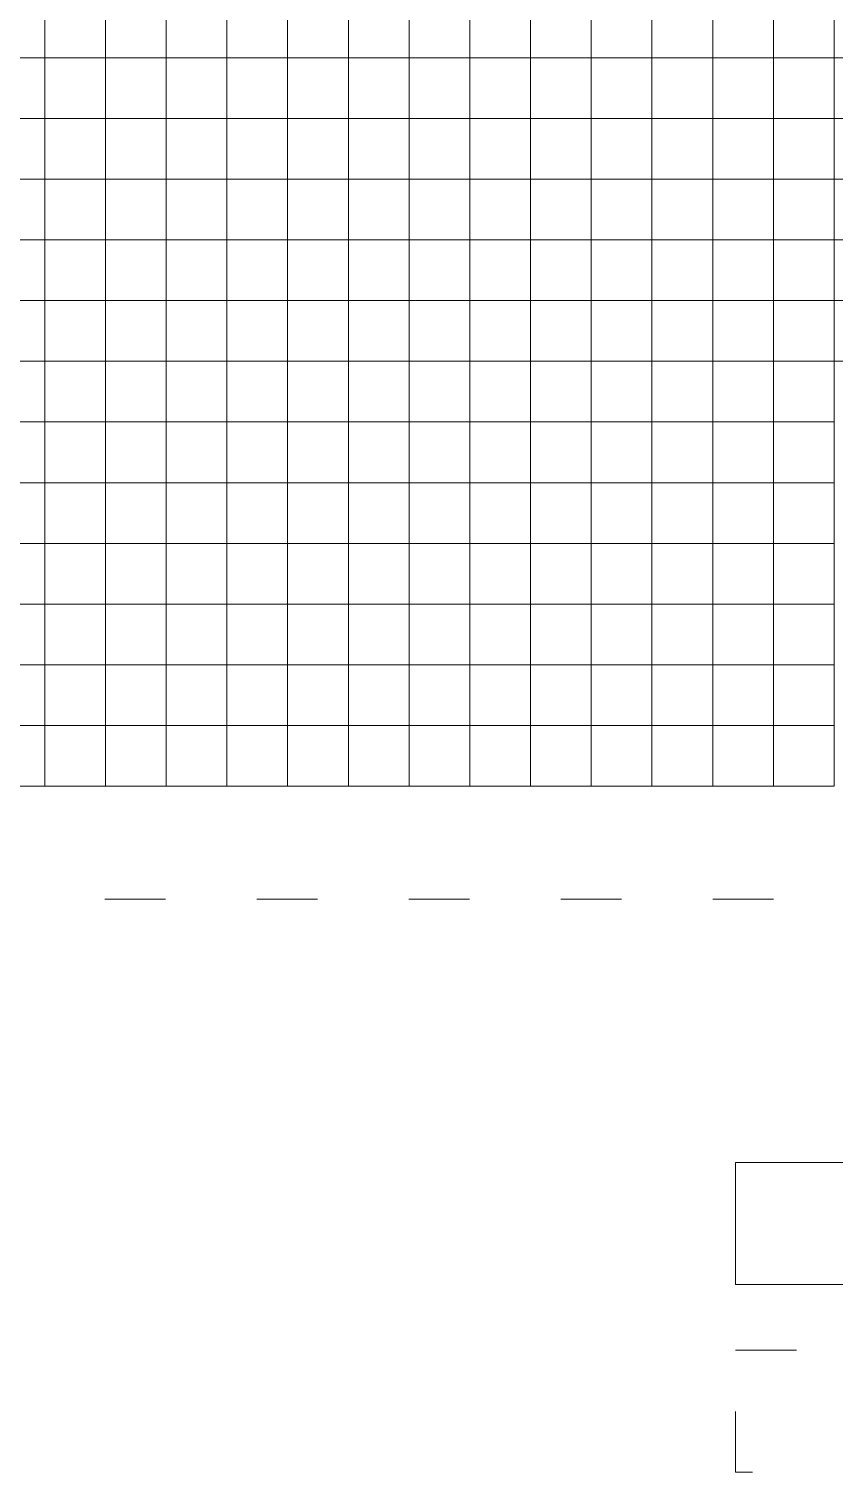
# Model space of a CAD drawing. Header units: millimetres. Extents: x 6388 to 10588, y 8 to 2978.
# Drawn here: x 9751.1 to 9910, y 2121.6 to 2406.6 of the extents above; entities that cross this region are included whole.
import ezdxf

# ---------------------------------------------------------------- set-up
doc = ezdxf.new("R2010")
doc.units = ezdxf.units.MM
doc.linetypes.add('ACAD_ISO03W100', pattern=[30, 12, -18])

msp = doc.modelspace()

# ---------------------------------------------------------------- linework, layer by layer
at = {"lineweight": 5}
for p, q in [((9754.22, 2412.85), (9754.22, 2400.86)), ((9754.22, 2400.86), (9754.22, 2412.85)), ((9766.21, 2412.85), (9766.21, 2400.86)), ((9766.21, 2400.86), (9766.21, 2412.85)), ((9778.2, 2412.85), (9778.2, 2400.86)), ((9778.2, 2400.86), (9778.2, 2412.85)), ((9790.18, 2412.85), (9790.18, 2400.86)), ((9790.18, 2400.86), (9790.18, 2412.85)), ((9802.17, 2412.85), (9802.17, 2400.86)), ((9802.17, 2400.86), (9802.17, 2412.85)), ((9814.16, 2412.85), (9814.16, 2400.86)), ((9814.16, 2400.86), (9814.16, 2412.85)), ((9826.14, 2412.85), (9826.14, 2400.86)), ((9826.14, 2400.86), (9826.14, 2412.85)), ((9838.13, 2412.85), (9838.13, 2400.86)), ((9838.13, 2400.86), (9838.13, 2412.85)), ((9850.11, 2412.85), (9850.11, 2400.86)), ((9850.11, 2400.86), (9850.11, 2412.85)), ((9862.1, 2412.85), (9862.1, 2400.86)), ((9862.1, 2400.86), (9862.1, 2412.85)), ((9874.09, 2412.85), (9874.09, 2400.86)), ((9874.09, 2400.86), (9874.09, 2412.85)), ((9886.07, 2412.85), (9886.07, 2400.86)), ((9886.07, 2400.86), (9886.07, 2412.85)), ((9898.06, 2412.85), (9898.06, 2400.86)), ((9898.06, 2400.86), (9898.06, 2412.85)), ((9910.05, 2400.86), (9910.05, 2412.85)), ((9910.05, 2412.85), (9910.05, 2400.86)), ((9754.22, 2400.86), (9742.24, 2400.86)), ((9742.24, 2400.86), (9754.22, 2400.86)), ((9766.21, 2400.86), (9754.22, 2400.86)), ((9754.22, 2400.86), (9754.22, 2388.88)), ((9754.22, 2388.88), (9754.22, 2400.86)), ((9754.22, 2400.86), (9766.21, 2400.86)), ((9778.2, 2400.86), (9766.21, 2400.86)), ((9766.21, 2400.86), (9766.21, 2388.88)), ((9766.21, 2388.88), (9766.21, 2400.86)), ((9766.21, 2400.86), (9778.2, 2400.86)), ((9790.18, 2400.86), (9778.2, 2400.86)), ((9778.2, 2400.86), (9778.2, 2388.88)), ((9778.2, 2388.88), (9778.2, 2400.86)), ((9778.2, 2400.86), (9790.18, 2400.86)), ((9802.17, 2400.86), (9790.18, 2400.86)), ((9790.18, 2400.86), (9790.18, 2388.88)), ((9790.18, 2388.88), (9790.18, 2400.86)), ((9790.18, 2400.86), (9802.17, 2400.86)), ((9814.16, 2400.86), (9802.17, 2400.86)), ((9802.17, 2400.86), (9802.17, 2388.88)), ((9802.17, 2388.88), (9802.17, 2400.86)), ((9802.17, 2400.86), (9814.16, 2400.86)), ((9826.14, 2400.86), (9814.16, 2400.86)), ((9814.16, 2400.86), (9814.16, 2388.88)), ((9814.16, 2388.88), (9814.16, 2400.86)), ((9814.16, 2400.86), (9826.14, 2400.86)), ((9838.13, 2400.86), (9826.14, 2400.86)), ((9826.14, 2400.86), (9826.14, 2388.88)), ((9826.14, 2388.88), (9826.14, 2400.86)), ((9826.14, 2400.86), (9838.13, 2400.86)), ((9850.11, 2400.86), (9838.13, 2400.86)), ((9838.13, 2400.86), (9838.13, 2388.88)), ((9838.13, 2388.88), (9838.13, 2400.86)), ((9838.13, 2400.86), (9850.11, 2400.86)), ((9862.1, 2400.86), (9850.11, 2400.86)), ((9850.11, 2400.86), (9850.11, 2388.88)), ((9850.11, 2388.88), (9850.11, 2400.86)), ((9850.11, 2400.86), (9862.1, 2400.86)), ((9874.09, 2400.86), (9862.1, 2400.86)), ((9862.1, 2400.86), (9862.1, 2388.88)), ((9862.1, 2388.88), (9862.1, 2400.86)), ((9862.1, 2400.86), (9874.09, 2400.86)), ((9886.07, 2400.86), (9874.09, 2400.86)), ((9874.09, 2400.86), (9874.09, 2388.88)), ((9874.09, 2388.88), (9874.09, 2400.86)), ((9874.09, 2400.86), (9886.07, 2400.86)), ((9898.06, 2400.86), (9886.07, 2400.86)), ((9886.07, 2400.86), (9886.07, 2388.88)), ((9886.07, 2388.88), (9886.07, 2400.86)), ((9886.07, 2400.86), (9898.06, 2400.86)), ((9910.05, 2400.86), (9898.06, 2400.86)), ((9898.06, 2400.86), (9898.06, 2388.88)), ((9898.06, 2388.88), (9898.06, 2400.86)), ((9898.06, 2400.86), (9910.05, 2400.86)), ((9910.05, 2388.88), (9910.05, 2400.86)), ((9922.03, 2400.86), (9910.05, 2400.86)), ((9910.05, 2400.86), (9910.05, 2388.88)), ((9910.05, 2400.86), (9922.03, 2400.86)), ((9754.22, 2388.88), (9742.24, 2388.88)), ((9742.24, 2388.88), (9754.22, 2388.88)), ((9766.21, 2388.88), (9754.22, 2388.88)), ((9754.22, 2388.88), (9754.22, 2376.89)), ((9754.22, 2376.89), (9754.22, 2388.88)), ((9754.22, 2388.88), (9766.21, 2388.88)), ((9778.2, 2388.88), (9766.21, 2388.88)), ((9766.21, 2388.88), (9766.21, 2376.89)), ((9766.21, 2376.89), (9766.21, 2388.88)), ((9766.21, 2388.88), (9778.2, 2388.88)), ((9790.18, 2388.88), (9778.2, 2388.88)), ((9778.2, 2388.88), (9778.2, 2376.89)), ((9778.2, 2376.89), (9778.2, 2388.88)), ((9778.2, 2388.88), (9790.18, 2388.88)), ((9802.17, 2388.88), (9790.18, 2388.88)), ((9790.18, 2388.88), (9790.18, 2376.89)), ((9790.18, 2376.89), (9790.18, 2388.88)), ((9790.18, 2388.88), (9802.17, 2388.88)), ((9814.16, 2388.88), (9802.17, 2388.88)), ((9802.17, 2388.88), (9802.17, 2376.89)), ((9802.17, 2376.89), (9802.17, 2388.88)), ((9802.17, 2388.88), (9814.16, 2388.88)), ((9826.14, 2388.88), (9814.16, 2388.88)), ((9814.16, 2388.88), (9814.16, 2376.89)), ((9814.16, 2376.89), (9814.16, 2388.88)), ((9814.16, 2388.88), (9826.14, 2388.88)), ((9838.13, 2388.88), (9826.14, 2388.88)), ((9826.14, 2388.88), (9826.14, 2376.89)), ((9826.14, 2376.89), (9826.14, 2388.88)), ((9826.14, 2388.88), (9838.13, 2388.88)), ((9850.11, 2388.88), (9838.13, 2388.88)), ((9838.13, 2388.88), (9838.13, 2376.89)), ((9838.13, 2376.89), (9838.13, 2388.88)), ((9838.13, 2388.88), (9850.11, 2388.88)), ((9862.1, 2388.88), (9850.11, 2388.88)), ((9850.11, 2388.88), (9850.11, 2376.89)), ((9850.11, 2376.89), (9850.11, 2388.88)), ((9850.11, 2388.88), (9862.1, 2388.88)), ((9874.09, 2388.88), (9862.1, 2388.88)), ((9862.1, 2388.88), (9862.1, 2376.89)), ((9862.1, 2376.89), (9862.1, 2388.88)), ((9862.1, 2388.88), (9874.09, 2388.88)), ((9886.07, 2388.88), (9874.09, 2388.88)), ((9874.09, 2388.88), (9874.09, 2376.89)), ((9874.09, 2376.89), (9874.09, 2388.88)), ((9874.09, 2388.88), (9886.07, 2388.88)), ((9898.06, 2388.88), (9886.07, 2388.88)), ((9886.07, 2388.88), (9886.07, 2376.89)), ((9886.07, 2376.89), (9886.07, 2388.88)), ((9886.07, 2388.88), (9898.06, 2388.88)), ((9910.05, 2388.88), (9898.06, 2388.88)), ((9898.06, 2388.88), (9898.06, 2376.89)), ((9898.06, 2376.89), (9898.06, 2388.88)), ((9898.06, 2388.88), (9910.05, 2388.88)), ((9910.05, 2376.89), (9910.05, 2388.88)), ((9922.03, 2388.88), (9910.05, 2388.88)), ((9910.05, 2388.88), (9910.05, 2376.89)), ((9910.05, 2388.88), (9922.03, 2388.88)), ((9754.22, 2376.89), (9742.24, 2376.89)), ((9742.24, 2376.89), (9754.22, 2376.89)), ((9766.21, 2376.89), (9754.22, 2376.89)), ((9754.22, 2376.89), (9754.22, 2364.91)), ((9754.22, 2364.91), (9754.22, 2376.89)), ((9754.22, 2376.89), (9766.21, 2376.89)), ((9778.2, 2376.89), (9766.21, 2376.89)), ((9766.21, 2376.89), (9766.21, 2364.91)), ((9766.21, 2364.91), (9766.21, 2376.89)), ((9766.21, 2376.89), (9778.2, 2376.89)), ((9790.18, 2376.89), (9778.2, 2376.89)), ((9778.2, 2376.89), (9778.2, 2364.91)), ((9778.2, 2364.91), (9778.2, 2376.89)), ((9778.2, 2376.89), (9790.18, 2376.89)), ((9802.17, 2376.89), (9790.18, 2376.89)), ((9790.18, 2376.89), (9790.18, 2364.91)), ((9790.18, 2364.91), (9790.18, 2376.89)), ((9790.18, 2376.89), (9802.17, 2376.89)), ((9814.16, 2376.89), (9802.17, 2376.89)), ((9802.17, 2376.89), (9802.17, 2364.91)), ((9802.17, 2364.91), (9802.17, 2376.89)), ((9802.17, 2376.89), (9814.16, 2376.89)), ((9826.14, 2376.89), (9814.16, 2376.89)), ((9814.16, 2376.89), (9814.16, 2364.91)), ((9814.16, 2364.91), (9814.16, 2376.89)), ((9814.16, 2376.89), (9826.14, 2376.89)), ((9838.13, 2376.89), (9826.14, 2376.89)), ((9826.14, 2376.89), (9826.14, 2364.91)), ((9826.14, 2364.91), (9826.14, 2376.89)), ((9826.14, 2376.89), (9838.13, 2376.89)), ((9850.11, 2376.89), (9838.13, 2376.89)), ((9838.13, 2376.89), (9838.13, 2364.91)), ((9838.13, 2364.91), (9838.13, 2376.89)), ((9838.13, 2376.89), (9850.11, 2376.89)), ((9862.1, 2376.89), (9850.11, 2376.89)), ((9850.11, 2376.89), (9850.11, 2364.91)), ((9850.11, 2364.91), (9850.11, 2376.89)), ((9850.11, 2376.89), (9862.1, 2376.89)), ((9874.09, 2376.89), (9862.1, 2376.89)), ((9862.1, 2376.89), (9862.1, 2364.91)), ((9862.1, 2364.91), (9862.1, 2376.89)), ((9862.1, 2376.89), (9874.09, 2376.89)), ((9886.07, 2376.89), (9874.09, 2376.89)), ((9874.09, 2376.89), (9874.09, 2364.91)), ((9874.09, 2364.91), (9874.09, 2376.89)), ((9874.09, 2376.89), (9886.07, 2376.89)), ((9898.06, 2376.89), (9886.07, 2376.89)), ((9886.07, 2376.89), (9886.07, 2364.91)), ((9886.07, 2364.91), (9886.07, 2376.89)), ((9886.07, 2376.89), (9898.06, 2376.89)), ((9910.05, 2376.89), (9898.06, 2376.89)), ((9898.06, 2376.89), (9898.06, 2364.91)), ((9898.06, 2364.91), (9898.06, 2376.89)), ((9898.06, 2376.89), (9910.05, 2376.89)), ((9910.05, 2364.91), (9910.05, 2376.89)), ((9922.03, 2376.89), (9910.05, 2376.89)), ((9910.05, 2376.89), (9910.05, 2364.91)), ((9910.05, 2376.89), (9922.03, 2376.89)), ((9754.22, 2364.91), (9742.24, 2364.91)), ((9742.24, 2364.91), (9754.22, 2364.91)), ((9766.21, 2364.91), (9754.22, 2364.91)), ((9754.22, 2364.91), (9754.22, 2352.92)), ((9754.22, 2352.92), (9754.22, 2364.91)), ((9754.22, 2364.91), (9766.21, 2364.91)), ((9778.2, 2364.91), (9766.21, 2364.91)), ((9766.21, 2364.91), (9766.21, 2352.92)), ((9766.21, 2352.92), (9766.21, 2364.91)), ((9766.21, 2364.91), (9778.2, 2364.91)), ((9790.18, 2364.91), (9778.2, 2364.91)), ((9778.2, 2364.91), (9778.2, 2352.92)), ((9778.2, 2352.92), (9778.2, 2364.91)), ((9778.2, 2364.91), (9790.18, 2364.91)), ((9802.17, 2364.91), (9790.18, 2364.91)), ((9790.18, 2364.91), (9790.18, 2352.92)), ((9790.18, 2352.92), (9790.18, 2364.91)), ((9790.18, 2364.91), (9802.17, 2364.91)), ((9814.16, 2364.91), (9802.17, 2364.91)), ((9802.17, 2364.91), (9802.17, 2352.92)), ((9802.17, 2352.92), (9802.17, 2364.91)), ((9802.17, 2364.91), (9814.16, 2364.91)), ((9826.14, 2364.91), (9814.16, 2364.91)), ((9814.16, 2364.91), (9814.16, 2352.92)), ((9814.16, 2352.92), (9814.16, 2364.91)), ((9814.16, 2364.91), (9826.14, 2364.91)), ((9838.13, 2364.91), (9826.14, 2364.91)), ((9826.14, 2364.91), (9826.14, 2352.92)), ((9826.14, 2352.92), (9826.14, 2364.91)), ((9826.14, 2364.91), (9838.13, 2364.91)), ((9850.11, 2364.91), (9838.13, 2364.91)), ((9838.13, 2364.91), (9838.13, 2352.92)), ((9838.13, 2352.92), (9838.13, 2364.91)), ((9838.13, 2364.91), (9850.11, 2364.91)), ((9862.1, 2364.91), (9850.11, 2364.91)), ((9850.11, 2364.91), (9850.11, 2352.92)), ((9850.11, 2352.92), (9850.11, 2364.91)), ((9850.11, 2364.91), (9862.1, 2364.91)), ((9874.09, 2364.91), (9862.1, 2364.91)), ((9862.1, 2364.91), (9862.1, 2352.92)), ((9862.1, 2352.92), (9862.1, 2364.91)), ((9862.1, 2364.91), (9874.09, 2364.91)), ((9886.07, 2364.91), (9874.09, 2364.91)), ((9874.09, 2364.91), (9874.09, 2352.92)), ((9874.09, 2352.92), (9874.09, 2364.91)), ((9874.09, 2364.91), (9886.07, 2364.91)), ((9898.06, 2364.91), (9886.07, 2364.91)), ((9886.07, 2364.91), (9886.07, 2352.92)), ((9886.07, 2352.92), (9886.07, 2364.91)), ((9886.07, 2364.91), (9898.06, 2364.91)), ((9910.05, 2364.91), (9898.06, 2364.91)), ((9898.06, 2364.91), (9898.06, 2352.92)), ((9898.06, 2352.92), (9898.06, 2364.91)), ((9898.06, 2364.91), (9910.05, 2364.91)), ((9910.05, 2352.92), (9910.05, 2364.91)), ((9922.03, 2364.91), (9910.05, 2364.91)), ((9910.05, 2364.91), (9910.05, 2352.92)), ((9910.05, 2364.91), (9922.03, 2364.91)), ((9754.22, 2352.92), (9742.24, 2352.92)), ((9742.24, 2352.92), (9754.22, 2352.92)), ((9766.21, 2352.92), (9754.22, 2352.92)), ((9754.22, 2352.92), (9754.22, 2340.93)), ((9754.22, 2340.93), (9754.22, 2352.92)), ((9754.22, 2352.92), (9766.21, 2352.92)), ((9778.2, 2352.92), (9766.21, 2352.92)), ((9766.21, 2352.92), (9766.21, 2340.93)), ((9766.21, 2340.93), (9766.21, 2352.92)), ((9766.21, 2352.92), (9778.2, 2352.92)), ((9790.18, 2352.92), (9778.2, 2352.92)), ((9778.2, 2352.92), (9778.2, 2340.93)), ((9778.2, 2340.93), (9778.2, 2352.92)), ((9778.2, 2352.92), (9790.18, 2352.92)), ((9802.17, 2352.92), (9790.18, 2352.92)), ((9790.18, 2352.92), (9790.18, 2340.93)), ((9790.18, 2340.93), (9790.18, 2352.92)), ((9790.18, 2352.92), (9802.17, 2352.92)), ((9814.16, 2352.92), (9802.17, 2352.92)), ((9802.17, 2352.92), (9802.17, 2340.93)), ((9802.17, 2340.93), (9802.17, 2352.92)), ((9802.17, 2352.92), (9814.16, 2352.92)), ((9826.14, 2352.92), (9814.16, 2352.92)), ((9814.16, 2352.92), (9814.16, 2340.93)), ((9814.16, 2340.93), (9814.16, 2352.92)), ((9814.16, 2352.92), (9826.14, 2352.92)), ((9838.13, 2352.92), (9826.14, 2352.92)), ((9826.14, 2352.92), (9826.14, 2340.93)), ((9826.14, 2340.93), (9826.14, 2352.92)), ((9826.14, 2352.92), (9838.13, 2352.92)), ((9850.11, 2352.92), (9838.13, 2352.92)), ((9838.13, 2352.92), (9838.13, 2340.93)), ((9838.13, 2340.93), (9838.13, 2352.92)), ((9838.13, 2352.92), (9850.11, 2352.92)), ((9862.1, 2352.92), (9850.11, 2352.92)), ((9850.11, 2352.92), (9850.11, 2340.93)), ((9850.11, 2340.93), (9850.11, 2352.92)), ((9850.11, 2352.92), (9862.1, 2352.92)), ((9874.09, 2352.92), (9862.1, 2352.92)), ((9862.1, 2352.92), (9862.1, 2340.93)), ((9862.1, 2340.93), (9862.1, 2352.92)), ((9862.1, 2352.92), (9874.09, 2352.92)), ((9886.07, 2352.92), (9874.09, 2352.92)), ((9874.09, 2352.92), (9874.09, 2340.93)), ((9874.09, 2340.93), (9874.09, 2352.92)), ((9874.09, 2352.92), (9886.07, 2352.92)), ((9898.06, 2352.92), (9886.07, 2352.92)), ((9886.07, 2352.92), (9886.07, 2340.93)), ((9886.07, 2340.93), (9886.07, 2352.92)), ((9886.07, 2352.92), (9898.06, 2352.92)), ((9910.05, 2352.92), (9898.06, 2352.92)), ((9898.06, 2352.92), (9898.06, 2340.93)), ((9898.06, 2340.93), (9898.06, 2352.92)), ((9898.06, 2352.92), (9910.05, 2352.92)), ((9910.05, 2340.93), (9910.05, 2352.92)), ((9922.03, 2352.92), (9910.05, 2352.92)), ((9910.05, 2352.92), (9910.05, 2340.93)), ((9910.05, 2352.92), (9922.03, 2352.92)), ((9754.22, 2340.93), (9742.24, 2340.93)), ((9742.24, 2340.93), (9754.22, 2340.93)), ((9766.21, 2340.93), (9754.22, 2340.93)), ((9754.22, 2340.93), (9754.22, 2328.95)), ((9754.22, 2328.95), (9754.22, 2340.93)), ((9754.22, 2340.93), (9766.21, 2340.93)), ((9778.2, 2340.93), (9766.21, 2340.93)), ((9766.21, 2340.93), (9766.21, 2328.95)), ((9766.21, 2328.95), (9766.21, 2340.93)), ((9766.21, 2340.93), (9778.2, 2340.93)), ((9790.18, 2340.93), (9778.2, 2340.93)), ((9778.2, 2340.93), (9778.2, 2328.95)), ((9778.2, 2328.95), (9778.2, 2340.93)), ((9778.2, 2340.93), (9790.18, 2340.93)), ((9802.17, 2340.93), (9790.18, 2340.93)), ((9790.18, 2340.93), (9790.18, 2328.95)), ((9790.18, 2328.95), (9790.18, 2340.93)), ((9790.18, 2340.93), (9802.17, 2340.93)), ((9814.16, 2340.93), (9802.17, 2340.93)), ((9802.17, 2340.93), (9802.17, 2328.95)), ((9802.17, 2328.95), (9802.17, 2340.93)), ((9802.17, 2340.93), (9814.16, 2340.93)), ((9826.14, 2340.93), (9814.16, 2340.93)), ((9814.16, 2340.93), (9814.16, 2328.95)), ((9814.16, 2328.95), (9814.16, 2340.93)), ((9814.16, 2340.93), (9826.14, 2340.93)), ((9838.13, 2340.93), (9826.14, 2340.93)), ((9826.14, 2340.93), (9826.14, 2328.95)), ((9826.14, 2328.95), (9826.14, 2340.93)), ((9826.14, 2340.93), (9838.13, 2340.93)), ((9850.11, 2340.93), (9838.13, 2340.93)), ((9838.13, 2340.93), (9838.13, 2328.95)), ((9838.13, 2328.95), (9838.13, 2340.93)), ((9838.13, 2340.93), (9850.11, 2340.93)), ((9862.1, 2340.93), (9850.11, 2340.93)), ((9850.11, 2340.93), (9850.11, 2328.95)), ((9850.11, 2328.95), (9850.11, 2340.93)), ((9850.11, 2340.93), (9862.1, 2340.93)), ((9874.09, 2340.93), (9862.1, 2340.93)), ((9862.1, 2340.93), (9862.1, 2328.95)), ((9862.1, 2328.95), (9862.1, 2340.93)), ((9862.1, 2340.93), (9874.09, 2340.93)), ((9886.07, 2340.93), (9874.09, 2340.93)), ((9874.09, 2340.93), (9874.09, 2328.95)), ((9874.09, 2328.95), (9874.09, 2340.93)), ((9874.09, 2340.93), (9886.07, 2340.93)), ((9898.06, 2340.93), (9886.07, 2340.93)), ((9886.07, 2340.93), (9886.07, 2328.95)), ((9886.07, 2328.95), (9886.07, 2340.93)), ((9886.07, 2340.93), (9898.06, 2340.93)), ((9910.05, 2340.93), (9898.06, 2340.93)), ((9898.06, 2340.93), (9898.06, 2328.95)), ((9898.06, 2328.95), (9898.06, 2340.93)), ((9898.06, 2340.93), (9910.05, 2340.93)), ((9910.05, 2328.95), (9910.05, 2340.93)), ((9910.05, 2340.93), (9922.03, 2340.93)), ((9754.22, 2328.95), (9742.24, 2328.95)), ((9742.24, 2328.95), (9754.22, 2328.95)), ((9766.21, 2328.95), (9754.22, 2328.95)), ((9754.22, 2328.95), (9754.22, 2316.96)), ((9754.22, 2316.96), (9754.22, 2328.95)), ((9754.22, 2328.95), (9766.21, 2328.95)), ((9778.2, 2328.95), (9766.21, 2328.95)), ((9766.21, 2328.95), (9766.21, 2316.96)), ((9766.21, 2316.96), (9766.21, 2328.95)), ((9766.21, 2328.95), (9778.2, 2328.95)), ((9790.18, 2328.95), (9778.2, 2328.95)), ((9778.2, 2328.95), (9778.2, 2316.96)), ((9778.2, 2316.96), (9778.2, 2328.95)), ((9778.2, 2328.95), (9790.18, 2328.95)), ((9802.17, 2328.95), (9790.18, 2328.95)), ((9790.18, 2328.95), (9790.18, 2316.96)), ((9790.18, 2316.96), (9790.18, 2328.95)), ((9790.18, 2328.95), (9802.17, 2328.95)), ((9814.16, 2328.95), (9802.17, 2328.95)), ((9802.17, 2328.95), (9802.17, 2316.96)), ((9802.17, 2316.96), (9802.17, 2328.95)), ((9802.17, 2328.95), (9814.16, 2328.95)), ((9826.14, 2328.95), (9814.16, 2328.95)), ((9814.16, 2328.95), (9814.16, 2316.96)), ((9814.16, 2316.96), (9814.16, 2328.95)), ((9814.16, 2328.95), (9826.14, 2328.95)), ((9838.13, 2328.95), (9826.14, 2328.95)), ((9826.14, 2328.95), (9826.14, 2316.96)), ((9826.14, 2316.96), (9826.14, 2328.95)), ((9826.14, 2328.95), (9838.13, 2328.95)), ((9850.11, 2328.95), (9838.13, 2328.95)), ((9838.13, 2328.95), (9838.13, 2316.96)), ((9838.13, 2316.96), (9838.13, 2328.95)), ((9838.13, 2328.95), (9850.11, 2328.95)), ((9862.1, 2328.95), (9850.11, 2328.95)), ((9850.11, 2328.95), (9850.11, 2316.96)), ((9850.11, 2316.96), (9850.11, 2328.95)), ((9850.11, 2328.95), (9862.1, 2328.95)), ((9874.09, 2328.95), (9862.1, 2328.95)), ((9862.1, 2328.95), (9862.1, 2316.96)), ((9862.1, 2316.96), (9862.1, 2328.95)), ((9862.1, 2328.95), (9874.09, 2328.95)), ((9886.07, 2328.95), (9874.09, 2328.95)), ((9874.09, 2328.95), (9874.09, 2316.96)), ((9874.09, 2316.96), (9874.09, 2328.95)), ((9874.09, 2328.95), (9886.07, 2328.95)), ((9898.06, 2328.95), (9886.07, 2328.95)), ((9886.07, 2328.95), (9886.07, 2316.96)), ((9886.07, 2316.96), (9886.07, 2328.95)), ((9886.07, 2328.95), (9898.06, 2328.95)), ((9910.05, 2328.95), (9898.06, 2328.95)), ((9898.06, 2328.95), (9898.06, 2316.96)), ((9898.06, 2316.96), (9898.06, 2328.95)), ((9898.06, 2328.95), (9910.05, 2328.95)), ((9910.05, 2316.96), (9910.05, 2328.95)), ((9754.22, 2316.96), (9742.24, 2316.96)), ((9742.24, 2316.96), (9754.22, 2316.96)), ((9766.21, 2316.96), (9754.22, 2316.96)), ((9754.22, 2316.96), (9754.22, 2304.97)), ((9754.22, 2304.97), (9754.22, 2316.96)), ((9754.22, 2316.96), (9766.21, 2316.96)), ((9778.2, 2316.96), (9766.21, 2316.96)), ((9766.21, 2316.96), (9766.21, 2304.97)), ((9766.21, 2304.97), (9766.21, 2316.96)), ((9766.21, 2316.96), (9778.2, 2316.96)), ((9790.18, 2316.96), (9778.2, 2316.96)), ((9778.2, 2316.96), (9778.2, 2304.97)), ((9778.2, 2304.97), (9778.2, 2316.96)), ((9778.2, 2316.96), (9790.18, 2316.96)), ((9802.17, 2316.96), (9790.18, 2316.96)), ((9790.18, 2316.96), (9790.18, 2304.97)), ((9790.18, 2304.97), (9790.18, 2316.96)), ((9790.18, 2316.96), (9802.17, 2316.96)), ((9814.16, 2316.96), (9802.17, 2316.96)), ((9802.17, 2316.96), (9802.17, 2304.97)), ((9802.17, 2304.97), (9802.17, 2316.96)), ((9802.17, 2316.96), (9814.16, 2316.96)), ((9826.14, 2316.96), (9814.16, 2316.96)), ((9814.16, 2316.96), (9814.16, 2304.97)), ((9814.16, 2304.97), (9814.16, 2316.96)), ((9814.16, 2316.96), (9826.14, 2316.96)), ((9838.13, 2316.96), (9826.14, 2316.96)), ((9826.14, 2316.96), (9826.14, 2304.97)), ((9826.14, 2304.97), (9826.14, 2316.96)), ((9826.14, 2316.96), (9838.13, 2316.96)), ((9850.11, 2316.96), (9838.13, 2316.96)), ((9838.13, 2316.96), (9838.13, 2304.97)), ((9838.13, 2304.97), (9838.13, 2316.96)), ((9838.13, 2316.96), (9850.11, 2316.96)), ((9862.1, 2316.96), (9850.11, 2316.96)), ((9850.11, 2316.96), (9850.11, 2304.97)), ((9850.11, 2304.97), (9850.11, 2316.96)), ((9850.11, 2316.96), (9862.1, 2316.96)), ((9874.09, 2316.96), (9862.1, 2316.96)), ((9862.1, 2316.96), (9862.1, 2304.97)), ((9862.1, 2304.97), (9862.1, 2316.96)), ((9862.1, 2316.96), (9874.09, 2316.96)), ((9886.07, 2316.96), (9874.09, 2316.96)), ((9874.09, 2316.96), (9874.09, 2304.97)), ((9874.09, 2304.97), (9874.09, 2316.96)), ((9874.09, 2316.96), (9886.07, 2316.96)), ((9898.06, 2316.96), (9886.07, 2316.96)), ((9886.07, 2316.96), (9886.07, 2304.97)), ((9886.07, 2304.97), (9886.07, 2316.96)), ((9886.07, 2316.96), (9898.06, 2316.96)), ((9910.05, 2316.96), (9898.06, 2316.96)), ((9898.06, 2316.96), (9898.06, 2304.97)), ((9898.06, 2304.97), (9898.06, 2316.96)), ((9898.06, 2316.96), (9910.05, 2316.96)), ((9910.05, 2304.97), (9910.05, 2316.96)), ((9754.22, 2304.97), (9742.24, 2304.97)), ((9742.24, 2304.97), (9754.22, 2304.97)), ((9766.21, 2304.97), (9754.22, 2304.97)), ((9754.22, 2304.97), (9754.22, 2292.99)), ((9754.22, 2292.99), (9754.22, 2304.97)), ((9754.22, 2304.97), (9766.21, 2304.97)), ((9778.2, 2304.97), (9766.21, 2304.97)), ((9766.21, 2304.97), (9766.21, 2292.99)), ((9766.21, 2292.99), (9766.21, 2304.97)), ((9766.21, 2304.97), (9778.2, 2304.97)), ((9790.18, 2304.97), (9778.2, 2304.97)), ((9778.2, 2304.97), (9778.2, 2292.99)), ((9778.2, 2292.99), (9778.2, 2304.97)), ((9778.2, 2304.97), (9790.18, 2304.97)), ((9802.17, 2304.97), (9790.18, 2304.97)), ((9790.18, 2304.97), (9790.18, 2292.99)), ((9790.18, 2292.99), (9790.18, 2304.97)), ((9790.18, 2304.97), (9802.17, 2304.97)), ((9814.16, 2304.97), (9802.17, 2304.97)), ((9802.17, 2304.97), (9802.17, 2292.99)), ((9802.17, 2292.99), (9802.17, 2304.97)), ((9802.17, 2304.97), (9814.16, 2304.97)), ((9826.14, 2304.97), (9814.16, 2304.97)), ((9814.16, 2304.97), (9814.16, 2292.99)), ((9814.16, 2292.99), (9814.16, 2304.97)), ((9814.16, 2304.97), (9826.14, 2304.97)), ((9838.13, 2304.97), (9826.14, 2304.97)), ((9826.14, 2304.97), (9826.14, 2292.99)), ((9826.14, 2292.99), (9826.14, 2304.97)), ((9826.14, 2304.97), (9838.13, 2304.97)), ((9850.11, 2304.97), (9838.13, 2304.97)), ((9838.13, 2304.97), (9838.13, 2292.99)), ((9838.13, 2292.99), (9838.13, 2304.97)), ((9838.13, 2304.97), (9850.11, 2304.97)), ((9862.1, 2304.97), (9850.11, 2304.97)), ((9850.11, 2304.97), (9850.11, 2292.99)), ((9850.11, 2292.99), (9850.11, 2304.97)), ((9850.11, 2304.97), (9862.1, 2304.97)), ((9874.09, 2304.97), (9862.1, 2304.97)), ((9862.1, 2304.97), (9862.1, 2292.99)), ((9862.1, 2292.99), (9862.1, 2304.97)), ((9862.1, 2304.97), (9874.09, 2304.97)), ((9886.07, 2304.97), (9874.09, 2304.97)), ((9874.09, 2304.97), (9874.09, 2292.99)), ((9874.09, 2292.99), (9874.09, 2304.97)), ((9874.09, 2304.97), (9886.07, 2304.97)), ((9898.06, 2304.97), (9886.07, 2304.97)), ((9886.07, 2304.97), (9886.07, 2292.99)), ((9886.07, 2292.99), (9886.07, 2304.97)), ((9886.07, 2304.97), (9898.06, 2304.97)), ((9910.05, 2304.97), (9898.06, 2304.97)), ((9898.06, 2304.97), (9898.06, 2292.99)), ((9898.06, 2292.99), (9898.06, 2304.97)), ((9898.06, 2304.97), (9910.05, 2304.97)), ((9910.05, 2292.99), (9910.05, 2304.97)), ((9754.22, 2292.99), (9742.24, 2292.99)), ((9742.24, 2292.99), (9754.22, 2292.99)), ((9766.21, 2292.99), (9754.22, 2292.99)), ((9754.22, 2292.99), (9754.22, 2281)), ((9754.22, 2281), (9754.22, 2292.99)), ((9754.22, 2292.99), (9766.21, 2292.99)), ((9778.2, 2292.99), (9766.21, 2292.99)), ((9766.21, 2292.99), (9766.21, 2281)), ((9766.21, 2281), (9766.21, 2292.99)), ((9766.21, 2292.99), (9778.2, 2292.99)), ((9790.18, 2292.99), (9778.2, 2292.99)), ((9778.2, 2292.99), (9778.2, 2281)), ((9778.2, 2281), (9778.2, 2292.99)), ((9778.2, 2292.99), (9790.18, 2292.99)), ((9802.17, 2292.99), (9790.18, 2292.99)), ((9790.18, 2292.99), (9790.18, 2281)), ((9790.18, 2281), (9790.18, 2292.99)), ((9790.18, 2292.99), (9802.17, 2292.99)), ((9814.16, 2292.99), (9802.17, 2292.99)), ((9802.17, 2292.99), (9802.17, 2281)), ((9802.17, 2281), (9802.17, 2292.99)), ((9802.17, 2292.99), (9814.16, 2292.99)), ((9826.14, 2292.99), (9814.16, 2292.99)), ((9814.16, 2292.99), (9814.16, 2281)), ((9814.16, 2281), (9814.16, 2292.99)), ((9814.16, 2292.99), (9826.14, 2292.99)), ((9838.13, 2292.99), (9826.14, 2292.99)), ((9826.14, 2292.99), (9826.14, 2281)), ((9826.14, 2281), (9826.14, 2292.99)), ((9826.14, 2292.99), (9838.13, 2292.99)), ((9850.11, 2292.99), (9838.13, 2292.99)), ((9838.13, 2292.99), (9838.13, 2281)), ((9838.13, 2281), (9838.13, 2292.99)), ((9838.13, 2292.99), (9850.11, 2292.99)), ((9862.1, 2292.99), (9850.11, 2292.99)), ((9850.11, 2292.99), (9850.11, 2281)), ((9850.11, 2281), (9850.11, 2292.99)), ((9850.11, 2292.99), (9862.1, 2292.99)), ((9874.09, 2292.99), (9862.1, 2292.99)), ((9862.1, 2292.99), (9862.1, 2281)), ((9862.1, 2281), (9862.1, 2292.99)), ((9862.1, 2292.99), (9874.09, 2292.99)), ((9886.07, 2292.99), (9874.09, 2292.99)), ((9874.09, 2292.99), (9874.09, 2281)), ((9874.09, 2281), (9874.09, 2292.99)), ((9874.09, 2292.99), (9886.07, 2292.99)), ((9898.06, 2292.99), (9886.07, 2292.99)), ((9886.07, 2292.99), (9886.07, 2281)), ((9886.07, 2281), (9886.07, 2292.99)), ((9886.07, 2292.99), (9898.06, 2292.99)), ((9910.05, 2292.99), (9898.06, 2292.99)), ((9898.06, 2292.99), (9898.06, 2281)), ((9898.06, 2281), (9898.06, 2292.99)), ((9898.06, 2292.99), (9910.05, 2292.99)), ((9910.05, 2281), (9910.05, 2292.99)), ((9742.24, 2281), (9754.22, 2281)), ((9754.22, 2281), (9766.21, 2281)), ((9754.22, 2281), (9754.22, 2269.02)), ((9754.22, 2269.02), (9754.22, 2281)), ((9766.21, 2281), (9778.2, 2281)), ((9766.21, 2281), (9766.21, 2269.02)), ((9766.21, 2269.02), (9766.21, 2281)), ((9778.2, 2281), (9790.18, 2281)), ((9778.2, 2281), (9778.2, 2269.02)), ((9778.2, 2269.02), (9778.2, 2281)), ((9790.18, 2281), (9802.17, 2281)), ((9790.18, 2281), (9790.18, 2269.02)), ((9790.18, 2269.02), (9790.18, 2281)), ((9802.17, 2281), (9814.16, 2281)), ((9802.17, 2281), (9802.17, 2269.02)), ((9802.17, 2269.02), (9802.17, 2281)), ((9814.16, 2281), (9826.14, 2281)), ((9814.16, 2281), (9814.16, 2269.02)), ((9814.16, 2269.02), (9814.16, 2281)), ((9826.14, 2281), (9838.13, 2281)), ((9826.14, 2281), (9826.14, 2269.02)), ((9826.14, 2269.02), (9826.14, 2281)), ((9838.13, 2281), (9850.11, 2281)), ((9838.13, 2281), (9838.13, 2269.02)), ((9838.13, 2269.02), (9838.13, 2281)), ((9850.11, 2281), (9862.1, 2281)), ((9850.11, 2281), (9850.11, 2269.02)), ((9850.11, 2269.02), (9850.11, 2281)), ((9862.1, 2281), (9874.09, 2281)), ((9862.1, 2281), (9862.1, 2269.02)), ((9862.1, 2269.02), (9862.1, 2281)), ((9874.09, 2281), (9886.07, 2281)), ((9874.09, 2281), (9874.09, 2269.02)), ((9874.09, 2269.02), (9874.09, 2281)), ((9886.07, 2281), (9898.06, 2281)), ((9886.07, 2281), (9886.07, 2269.02)), ((9886.07, 2269.02), (9886.07, 2281)), ((9898.06, 2281), (9910.05, 2281)), ((9898.06, 2281), (9898.06, 2269.02)), ((9898.06, 2269.02), (9898.06, 2281)), ((9910.05, 2269.02), (9910.05, 2281)), ((9754.22, 2269.02), (9742.24, 2269.02)), ((9742.24, 2269.02), (9754.22, 2269.02)), ((9766.21, 2269.02), (9754.22, 2269.02)), ((9754.22, 2269.02), (9754.22, 2257.03)), ((9754.22, 2257.03), (9754.22, 2269.02)), ((9754.22, 2269.02), (9766.21, 2269.02)), ((9778.2, 2269.02), (9766.21, 2269.02)), ((9766.21, 2269.02), (9766.21, 2257.03)), ((9766.21, 2257.03), (9766.21, 2269.02)), ((9766.21, 2269.02), (9778.2, 2269.02)), ((9790.18, 2269.02), (9778.2, 2269.02)), ((9778.2, 2269.02), (9778.2, 2257.03)), ((9778.2, 2257.03), (9778.2, 2269.02)), ((9778.2, 2269.02), (9790.18, 2269.02)), ((9802.17, 2269.02), (9790.18, 2269.02)), ((9790.18, 2269.02), (9790.18, 2257.03)), ((9790.18, 2257.03), (9790.18, 2269.02)), ((9790.18, 2269.02), (9802.17, 2269.02)), ((9814.16, 2269.02), (9802.17, 2269.02)), ((9802.17, 2269.02), (9802.17, 2257.03)), ((9802.17, 2257.03), (9802.17, 2269.02)), ((9802.17, 2269.02), (9814.16, 2269.02)), ((9826.14, 2269.02), (9814.16, 2269.02)), ((9814.16, 2269.02), (9814.16, 2257.03)), ((9814.16, 2257.03), (9814.16, 2269.02)), ((9814.16, 2269.02), (9826.14, 2269.02)), ((9838.13, 2269.02), (9826.14, 2269.02)), ((9826.14, 2269.02), (9826.14, 2257.03)), ((9826.14, 2257.03), (9826.14, 2269.02)), ((9826.14, 2269.02), (9838.13, 2269.02)), ((9850.11, 2269.02), (9838.13, 2269.02)), ((9838.13, 2269.02), (9838.13, 2257.03)), ((9838.13, 2257.03), (9838.13, 2269.02)), ((9838.13, 2269.02), (9850.11, 2269.02)), ((9862.1, 2269.02), (9850.11, 2269.02)), ((9850.11, 2269.02), (9850.11, 2257.03)), ((9850.11, 2257.03), (9850.11, 2269.02)), ((9850.11, 2269.02), (9862.1, 2269.02)), ((9874.09, 2269.02), (9862.1, 2269.02)), ((9862.1, 2269.02), (9862.1, 2257.03)), ((9862.1, 2257.03), (9862.1, 2269.02)), ((9862.1, 2269.02), (9874.09, 2269.02)), ((9886.07, 2269.02), (9874.09, 2269.02)), ((9874.09, 2269.02), (9874.09, 2257.03)), ((9874.09, 2257.03), (9874.09, 2269.02)), ((9874.09, 2269.02), (9886.07, 2269.02)), ((9898.06, 2269.02), (9886.07, 2269.02)), ((9886.07, 2269.02), (9886.07, 2257.03)), ((9886.07, 2257.03), (9886.07, 2269.02)), ((9886.07, 2269.02), (9898.06, 2269.02)), ((9910.05, 2269.02), (9898.06, 2269.02)), ((9898.06, 2269.02), (9898.06, 2257.03)), ((9898.06, 2257.03), (9898.06, 2269.02)), ((9898.06, 2269.02), (9910.05, 2269.02)), ((9910.05, 2257.03), (9910.05, 2269.02)), ((9742.24, 2257.03), (9754.22, 2257.03)), ((9754.22, 2257.03), (9766.21, 2257.03)), ((9766.21, 2257.03), (9778.2, 2257.03)), ((9778.2, 2257.03), (9790.18, 2257.03)), ((9790.18, 2257.03), (9802.17, 2257.03)), ((9802.17, 2257.03), (9814.16, 2257.03)), ((9814.16, 2257.03), (9826.14, 2257.03)), ((9826.14, 2257.03), (9838.13, 2257.03)), ((9838.13, 2257.03), (9850.11, 2257.03)), ((9850.11, 2257.03), (9862.1, 2257.03)), ((9862.1, 2257.03), (9874.09, 2257.03)), ((9874.09, 2257.03), (9886.07, 2257.03)), ((9886.07, 2257.03), (9898.06, 2257.03)), ((9898.06, 2257.03), (9910.05, 2257.03)), ((9890.59, 2182.79), (9923.96, 2182.79)), ((9890.59, 2158.7), (9890.59, 2182.79)), ((9923.96, 2158.7), (9890.59, 2158.7))]:
    msp.add_line(p, q, dxfattribs=at)
at = {"linetype": 'ACAD_ISO03W100', "lineweight": 5}
for p, q in [((9526.08, 2234.74), (10293.2, 2234.74)), ((9890.59, 2145.73), (9923.96, 2145.73)), ((9890.59, 2121.64), (9890.59, 2145.73)), ((9923.96, 2121.64), (9890.59, 2121.64))]:
    msp.add_line(p, q, dxfattribs=at)

doc.saveas('drawing.dxf')
